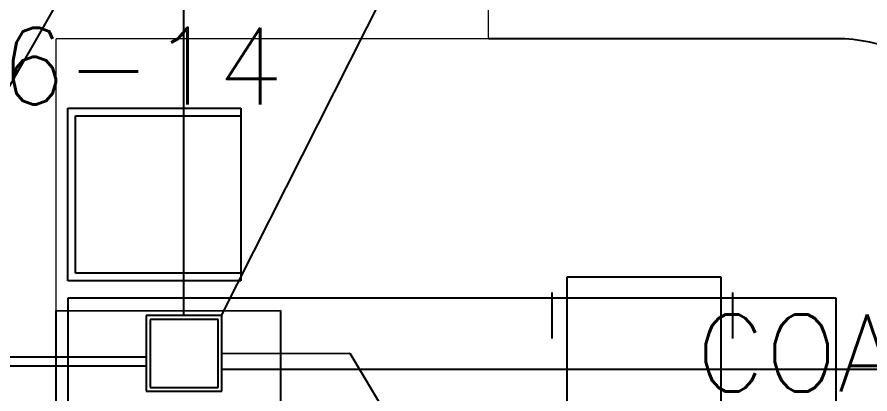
# Model space of a CAD drawing. Header units: inches. Extents: x 567429 to 582707, y 126347 to 133675.
# Drawn here: x 579075.3 to 579297.3, y 129442.7 to 129540.9 of the extents above; entities that cross this region are included whole.
import ezdxf
from ezdxf.enums import TextEntityAlignment as Align

# ---------------------------------------------------------------- set-up
doc = ezdxf.new("R2010")
doc.units = ezdxf.units.IN
doc.header["$MEASUREMENT"] = 0
for name, color, linetype in [('BORD', 3, 'Continuous'), ('COMPUTER WIRE', 4, 'Continuous'), ('mobl', 11, 'Continuous'), ('NURSE CALL WIRE', 4, 'Continuous'), ('SOCKET', 3, 'Continuous'), ('SOCKET WIRE', 4, 'Continuous'), ('SOUND', 3, 'Continuous'), ('TEL WIRE', 4, 'Continuous'), ('wall kanaf', 4, 'Continuous')]:
    doc.layers.add(name, color=color, linetype=linetype)
doc.styles.add('2floorplan$0$style1', font='romans.shx', dxfattribs={"height": 40})
doc.styles.add('ROMANS', font='romans.shx')
doc.linetypes.add('ZIGZAG', pattern='A,0.0001,-0.2,[131,ltypeshp.shx,S=0.2,R=0,X=-0.2,Y=0],-0.4,[131,ltypeshp.shx,S=0.2,R=180,X=0.2,Y=0],-0.2', length=0.8001)

# ---------------------------------------------------------------- blocks, each defined once
blk = doc.blocks.new('BOARD2')
at = {"layer": 'BORD', "color": 4}
for p, q in [((-163.07, 0), (163.07, 0)), ((163.07, 0), (163.07, -61.63)), ((163.07, -61.63), (-163.07, -61.63))]:
    blk.add_line(p, q, dxfattribs=at)
at = {"layer": 'BORD'}
for p, q in [((140.93, -24.65), (140.93, -45.44)), ((161.72, -24.65), (140.93, -24.65)), ((141.94, -25.76), (141.94, -44.47)), ((160.65, -25.76), (141.94, -25.76)), ((160.65, -44.47), (160.65, -25.76)), ((161.72, -45.44), (161.72, -24.65)), ((141.94, -44.47), (160.65, -44.47)), ((140.93, -45.44), (161.72, -45.44))]:
    blk.add_line(p, q, dxfattribs=at)

msp = doc.modelspace()

# ---------------------------------------------------------------- linework, layer by layer
at = {"layer": 'COMPUTER WIRE'}
msp.add_line((579118.69, 129463.15), (579118.69, 129952.76), dxfattribs=at)
at = {"layer": 'mobl', "color": 15, "linetype": 'ZIGZAG', "ltscale": 20}
msp.add_line((579288.49, 129535.29), (579197.99, 129535.29), dxfattribs=at)
at = {"layer": 'mobl', "color": 15}
for p, q in [((579088.49, 129517.2), (579133.49, 129517.2)), ((579088.49, 129472.2), (579088.49, 129517.2)), ((579090.49, 129515.2), (579133.49, 129515.2)), ((579090.49, 129474.2), (579090.49, 129515.2)), ((579133.49, 129517.2), (579133.49, 129472.2)), ((579133.49, 129474.2), (579090.49, 129474.2)), ((579218.49, 129373.2), (579218.49, 129473.2)), ((579218.49, 129473.2), (579258.49, 129473.2)), ((579258.49, 129473.2), (579258.49, 129373.2)), ((579133.49, 129472.2), (579088.49, 129472.2)), ((579214.49, 129469.2), (579214.49, 129457.2)), ((579261.49, 129469.2), (579261.49, 129457.2)), ((579288.49, 129467.7), (579088.49, 129467.7)), ((579088.49, 129467.7), (579088.49, 129377.7)), ((579288.49, 129377.7), (579288.49, 129467.7))]:
    msp.add_line(p, q, dxfattribs=at)
at = {"layer": 'mobl', "color": 15, "linetype": 'ZIGZAG', "ltscale": 20}
msp.add_arc((579288.34, 129491.13), 44.16, 358.9044, 89.8081, dxfattribs=at)
at = {"layer": 'NURSE CALL WIRE'}
for p, q in [((579037.15, 129459.84), (579161.09, 129676.1)), ((579108.84, 129452.34), (579047, 129452.33)), ((579128.54, 129449.14), (579727.31, 129449.24))]:
    msp.add_line(p, q, dxfattribs=at)
at = {"layer": 'SOCKET WIRE'}
for p, q in [((579128.53, 129463.15), (579212.89, 129630.65)), ((579128.54, 129453.3), (579161.9, 129453.31)), ((579161.9, 129453.31), (579367.69, 129110.55)), ((579108.84, 129450), (579047, 129449.99))]:
    msp.add_line(p, q, dxfattribs=at)
at = {"layer": 'TEL WIRE'}
msp.add_line((579118.69, 129463.15), (579118.69, 129952.76), dxfattribs=at)
at = {"layer": 'wall kanaf', "color": 15, "lineweight": 20, "ltscale": 0.1}
for p, q in [((579197.99, 129535.29), (579197.99, 129767.79)), ((579197.99, 129535.29), (579085.49, 129535.29)), ((579085.49, 129020.79), (579085.49, 129535.29))]:
    msp.add_line(p, q, dxfattribs=at)

# ---------------------------------------------------------------- block references
at = {"layer": 'BORD', "ltscale": 5, "xscale": 0.947301618010808, "yscale": 0.947301618010808, "zscale": 0.947301618010808, "rotation": 90.0091431634973}
msp.add_blockref('BOARD2', (579085.51, 129309.94), dxfattribs=at)

# ---------------------------------------------------------------- texts
at = {"layer": 'SOCKET', "color": 2, "style": '2floorplan$0$style1'}
msp.add_text('THNP6-14', height=20, dxfattribs=at).set_placement((579001.39, 129518.15))
at = {"layer": 'SOUND', "color": 2, "ltscale": 8, "style": 'ROMANS'}
msp.add_text('COAXIAL.C', height=20, dxfattribs=at).set_placement((579318.38, 129437.39, 0), align=Align.BOTTOM_CENTER)

doc.saveas('drawing.dxf')
